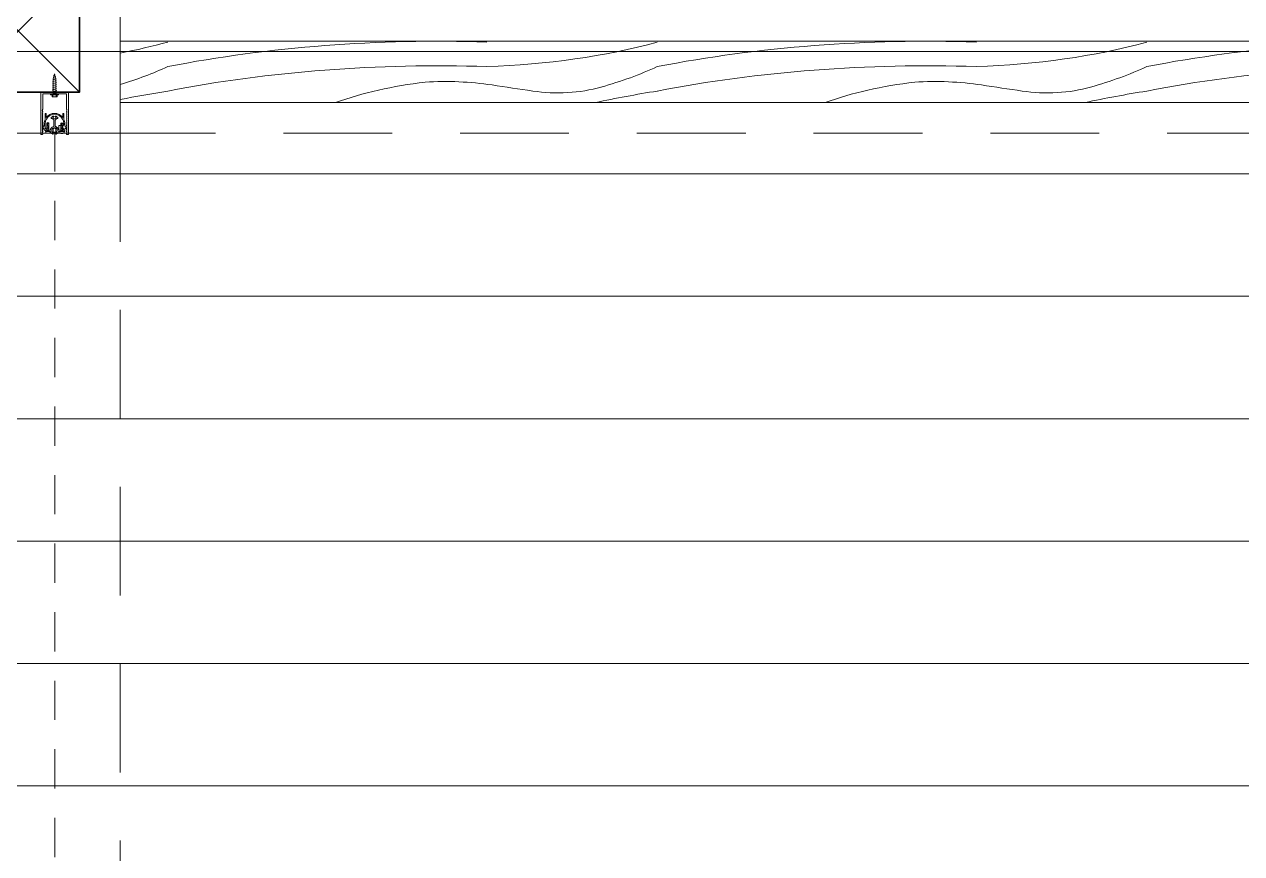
# Model space of a CAD drawing. Header units: inches. Extents: x -1373 to 690, y -94 to 608.
# Drawn here: x 331.7 to 391.4, y 375.3 to 416 of the extents above; entities that cross this region are included whole.
import ezdxf

# ---------------------------------------------------------------- set-up
doc = ezdxf.new("R2010")
doc.units = ezdxf.units.IN
doc.header["$MEASUREMENT"] = 0
for name, pattern in [('Dashed', [8.666667, 5.333333, -3.333334]), ('PHANTOM2', [1.25, 0.625, -0.125, 0.125, -0.125, 0.125, -0.125]), ('short Dashed', [3.36, 1.92, -1.44])]:
    doc.linetypes.add(name, pattern=pattern)
for name, color, linetype, lineweight, true_color in [('0_Pen_No__21', 7, 'Continuous', 13, 0x3687d9), ('0_Pen_No__22', 7, 'Continuous', 13, 0x650066), ('A-BEAM.N_Pen_No__2', 7, 'Continuous', 18, 0x404040), ('A-COLS.N_Pen_No__21', 7, 'Continuous', 13, 0x3687d9), ('A-COLS.N_Pen_No__22', 7, 'Continuous', 13, 0x650066), ('Skin Separator Lines_Pen_No__25', 7, 'Continuous', 35, 0xd9610b)]:
    doc.layers.add(name, color=color, linetype=linetype, lineweight=lineweight, true_color=true_color)
for name, color, linetype in [('A-BEAM.N', 7, 'Continuous'), ('A-COLS.N', 7, 'Continuous'), ('A-STRS-EXTR.N', 7, 'Continuous'), ('A-WALL-PRTL.N', 7, 'Continuous')]:
    doc.layers.add(name, color=color, linetype=linetype)
doc.layers.add('A-WALL-PRTL.N_Pen_No__23', color=7, linetype='Continuous', lineweight=20)
doc.layers.add('Cover Fills_Pen_No__96', color=8, linetype='Continuous', lineweight=18)

# ---------------------------------------------------------------- blocks, each defined once
blk = doc.blocks.new('Slab_6', base_point=(-3.566, 312.638))
at = {"layer": 'Cover Fills_Pen_No__96', "linetype": 'Continuous', "lineweight": 18}
h = blk.add_hatch(dxfattribs=at)
h.set_pattern_fill('06___Parallel_06__H', color=8, style=0, pattern_type=2)
h.set_pattern_definition([(0, (214.9315, 384.6384), (0, 6), [])])
h.paths.add_polyline_path([(-3.566, 312.638), (484.434, 312.638), (484.434, 336.638), (628.434, 336.638), (628.434, 328.638), (676.434, 328.638), (676.434, 384.638), (628.434, 384.638), (628.434, 420.638), (336.434, 420.638), (336.434, 444.638), (36.434, 444.638), (36.434, 424.638), (-3.566, 424.638)])
blk = doc.blocks.new('*X18')
at = {"layer": 'Cover Fills_Pen_No__96', "color": 8, "linetype": 'Continuous', "lineweight": 18}
for centre, major_axis, start_param, end_param in [((329.176, 423.925), (20.091, 0), 5.082008, 5.210188), ((352.01, 396.841), (36.594, 0), 1.504981, 1.941007), ((353.176, 423.925), (20.091, 0), 4.774161, 5.210188), ((376.01, 396.841), (36.594, 0), 1.504981, 1.941007), ((377.176, 423.925), (20.091, 0), 4.774161, 5.210188), ((400.01, 396.841), (36.594, 0), 1.504981, 1.941007), ((328.737, 419.311), (14.758, 0), 5.261049, 5.459843), ((352.01, 395.641), (36.594, 0), 1.504981, 1.941007), ((352.737, 419.311), (14.758, 0), 5.227548, 5.459843), ((376.01, 395.641), (36.594, 0), 1.504981, 1.941007), ((376.737, 419.311), (14.758, 0), 5.227548, 5.459843), ((400.01, 395.641), (36.594, 0), 1.504981, 1.941007), ((354.387, 406.929), (12.777, 0), 1.807645, 2.187993), ((352.341, 409.119), (8.096, 0), 1.279522, 1.688594), ((564.894, 763.609), (732.06, 0), 4.421115, 4.423958), ((378.387, 406.929), (12.777, 0), 1.807645, 2.187993), ((376.341, 409.119), (8.096, 0), 1.279522, 1.688594), ((588.894, 763.609), (732.06, 0), 4.421115, 4.423958), ((349.328, 396.085), (34.865, 0), 1.878454, 1.949597), ((357.886, 414.764), (4.308, 0), 4.423958, 5.227548), ((373.328, 396.085), (34.865, 0), 1.878454, 1.971211), ((381.886, 414.764), (4.308, 0), 4.423958, 5.227548), ((397.328, 396.085), (34.865, 0), 1.878454, 1.971211)]:
    blk.add_ellipse(centre, major_axis=major_axis, ratio=0.5, start_param=start_param, end_param=end_param, dxfattribs=at)
blk = doc.blocks.new('Slab_14', base_point=(336.434, 415.138))
at = {"layer": 'A-WALL-PRTL.N_Pen_No__23', "color": 7, "linetype": 'Continuous', "lineweight": 20, "flags": 128}
blk.add_lwpolyline([(336.434, 415.138), (415.934, 415.138), (415.934, 412.138), (336.434, 412.138)], close=True, dxfattribs=at)
at = {"layer": 'A-WALL-PRTL.N', "color": 7, "linetype": 'Continuous', "lineweight": 20}
blk.add_blockref('*X18', (0, 0), dxfattribs=at)
blk = doc.blocks.new('Beam_3', base_point=(331.434, 439.638))
at = {"layer": 'A-BEAM.N_Pen_No__2', "color": 49, "linetype": 'Dashed', "lineweight": 18, "true_color": 0x404040}
blk.add_line((336.434, 410.638), (336.434, 312.638), dxfattribs=at)
blk = doc.blocks.new('Beam_6', base_point=(623.434, 415.638))
at = {"layer": 'A-BEAM.N_Pen_No__2', "color": 49, "linetype": 'Dashed', "lineweight": 18, "true_color": 0x404040}
blk.add_line((618.434, 410.638), (336.434, 410.638), dxfattribs=at)
blk = doc.blocks.new('Column_28', base_point=(331.434, 415.638))
at = {"layer": 'A-COLS.N_Pen_No__21', "color": 145, "linetype": 'Continuous', "lineweight": 13, "true_color": 0x3687d9}
for p, q in [((328.434, 412.638), (334.434, 418.638)), ((334.434, 412.638), (328.434, 418.638))]:
    blk.add_line(p, q, dxfattribs=at)
at = {"layer": 'A-COLS.N_Pen_No__22', "color": 206, "linetype": 'Continuous', "lineweight": 13, "true_color": 0x650066, "flags": 128}
blk.add_lwpolyline([(326.434, 410.638), (336.434, 410.638), (336.434, 420.638), (326.434, 420.638)], close=True, dxfattribs=at)
at = {"layer": 'Skin Separator Lines_Pen_No__25', "color": 32, "linetype": 'Continuous', "lineweight": 35, "true_color": 0xd9610b, "flags": 128}
blk.add_lwpolyline([(328.434, 412.638), (328.434, 418.638), (334.434, 418.638), (334.434, 412.638)], close=True, dxfattribs=at)

msp = doc.modelspace()

# ---------------------------------------------------------------- linework, layer by layer
at = {"layer": '0_Pen_No__21', "color": 145, "linetype": 'short Dashed', "lineweight": 13, "true_color": 0x3687d9}
msp.add_line((333.229, 410.679), (333.229, 319.022), dxfattribs=at)
at = {"layer": '0_Pen_No__22', "color": 206, "linetype": 'Continuous', "lineweight": 13, "true_color": 0x650066}
for p, q in [((333.122, 413.158), (333.297, 413.219)), ((333.122, 413.147), (333.299, 413.21)), ((333.122, 413.147), (333.122, 413.158)), ((333.122, 413.147), (333.157, 413.135)), ((333.122, 413.058), (333.311, 413.125)), ((333.122, 413.048), (333.311, 413.114)), ((333.122, 413.048), (333.122, 413.058)), ((333.122, 413.048), (333.157, 413.035)), ((333.122, 412.959), (333.311, 413.026)), ((333.122, 412.948), (333.311, 413.015)), ((333.145, 413.254), (333.286, 413.304)), ((333.148, 413.266), (333.145, 413.254)), ((333.145, 413.254), (333.157, 413.25)), ((333.148, 413.266), (333.284, 413.314)), ((333.199, 413.472), (333.157, 413.303)), ((333.157, 413.269), (333.157, 413.303)), ((333.157, 413.17), (333.157, 413.259)), ((333.157, 413.071), (333.157, 413.159)), ((333.157, 412.971), (333.157, 413.06)), ((333.158, 413.358), (333.264, 413.396)), ((333.161, 413.37), (333.158, 413.358)), ((333.158, 413.358), (333.17, 413.354)), ((333.161, 413.37), (333.261, 413.405)), ((333.185, 413.467), (333.241, 413.487)), ((333.187, 413.479), (333.185, 413.467)), ((333.185, 413.467), (333.197, 413.463)), ((333.187, 413.479), (333.239, 413.497)), ((333.217, 413.544), (333.202, 413.484)), ((333.217, 413.544), (333.229, 413.494)), ((333.228, 413.501), (333.239, 413.497)), ((333.232, 413.484), (333.252, 413.402)), ((333.239, 413.497), (333.241, 413.487)), ((333.25, 413.409), (333.261, 413.405)), ((333.254, 413.392), (333.275, 413.311)), ((333.261, 413.405), (333.264, 413.396)), ((333.273, 413.319), (333.284, 413.315)), ((333.276, 413.212), (333.276, 413.301)), ((333.276, 413.227), (333.297, 413.219)), ((333.276, 413.113), (333.276, 413.202)), ((333.276, 413.137), (333.311, 413.125)), ((333.276, 413.013), (333.276, 413.102)), ((333.276, 413.038), (333.311, 413.026)), ((333.276, 412.914), (333.276, 413.003)), ((333.284, 413.314), (333.287, 413.303)), ((333.297, 413.219), (333.299, 413.21)), ((333.311, 413.114), (333.311, 413.125)), ((333.311, 413.015), (333.311, 413.026)), ((332.538, 410.592), (332.538, 412.638)), ((333.883, 412.654), (332.554, 412.654)), ((332.637, 411.809), (332.637, 412.539)), ((333.784, 412.555), (332.653, 412.555)), ((333.018, 412.521), (333.018, 412.551)), ((333.416, 412.551), (333.018, 412.551)), ((333.416, 412.521), (333.018, 412.521)), ((333.093, 412.422), (333.093, 412.521)), ((333.341, 412.422), (333.093, 412.422)), ((333.122, 412.948), (333.122, 412.959)), ((333.122, 412.948), (333.157, 412.936)), ((333.122, 412.859), (333.311, 412.926)), ((333.122, 412.849), (333.311, 412.916)), ((333.122, 412.849), (333.122, 412.859)), ((333.122, 412.849), (333.157, 412.837)), ((333.122, 412.76), (333.311, 412.827)), ((333.122, 412.75), (333.311, 412.816)), ((333.122, 412.75), (333.122, 412.76)), ((333.122, 412.75), (333.157, 412.737)), ((333.122, 412.661), (333.311, 412.728)), ((333.122, 412.65), (333.311, 412.717)), ((333.122, 412.65), (333.122, 412.661)), ((333.122, 412.65), (333.157, 412.638)), ((333.122, 412.561), (333.311, 412.628)), ((333.122, 412.551), (333.311, 412.618)), ((333.122, 412.551), (333.122, 412.561)), ((333.137, 412.422), (333.137, 412.521)), ((333.157, 412.872), (333.157, 412.961)), ((333.157, 412.772), (333.157, 412.861)), ((333.157, 412.673), (333.157, 412.762)), ((333.157, 412.574), (333.157, 412.663)), ((333.157, 412.551), (333.157, 412.563)), ((333.276, 412.939), (333.311, 412.926)), ((333.276, 412.815), (333.276, 412.903)), ((333.276, 412.839), (333.311, 412.827)), ((333.276, 412.715), (333.276, 412.804)), ((333.276, 412.74), (333.311, 412.728)), ((333.276, 412.616), (333.276, 412.705)), ((333.276, 412.641), (333.311, 412.628)), ((333.311, 412.551), (333.276, 412.605)), ((333.296, 412.422), (333.296, 412.521)), ((333.311, 412.916), (333.311, 412.926)), ((333.311, 412.816), (333.311, 412.827)), ((333.311, 412.717), (333.311, 412.728)), ((333.311, 412.618), (333.311, 412.628)), ((333.341, 412.422), (333.341, 412.521)), ((333.416, 412.521), (333.416, 412.551)), ((333.8, 411.809), (333.8, 412.539)), ((333.899, 410.592), (333.899, 412.638)), ((332.637, 411.71), (332.637, 411.717)), ((332.637, 411.611), (332.637, 411.618)), ((332.637, 411.512), (332.637, 411.519)), ((332.637, 411.413), (332.637, 411.42)), ((332.637, 411.315), (332.637, 411.321)), ((332.637, 411.216), (332.637, 411.222)), ((332.754, 411.606), (332.802, 411.606)), ((332.754, 411.606), (332.754, 411.313)), ((332.802, 411.606), (332.802, 411.409)), ((333.044, 411.412), (333.044, 411.363)), ((333.103, 411.422), (333.054, 411.422)), ((333.054, 411.353), (333.107, 411.353)), ((333.18, 411.284), (333.18, 410.965)), ((333.249, 410.965), (333.249, 411.284)), ((333.322, 411.353), (333.375, 411.353)), ((333.375, 411.422), (333.326, 411.422)), ((333.385, 411.363), (333.385, 411.412)), ((333.674, 411.606), (333.626, 411.606)), ((333.626, 411.606), (333.626, 411.409)), ((333.674, 411.606), (333.674, 411.313)), ((333.8, 411.71), (333.8, 411.717)), ((333.8, 411.611), (333.8, 411.618)), ((333.8, 411.512), (333.8, 411.519)), ((333.8, 411.413), (333.8, 411.42)), ((333.8, 411.315), (333.8, 411.321)), ((333.8, 411.216), (333.8, 411.222)), ((332.637, 411.117), (332.637, 411.123)), ((332.637, 411.018), (332.637, 411.024)), ((332.637, 410.919), (332.637, 410.925)), ((332.637, 410.82), (332.637, 410.826)), ((332.637, 410.721), (332.637, 410.727)), ((332.637, 410.592), (332.637, 410.628)), ((332.781, 410.719), (332.781, 410.786)), ((332.781, 410.786), (333.014, 410.786)), ((332.873, 410.719), (332.781, 410.719)), ((333, 410.719), (332.783, 410.719)), ((332.783, 410.719), (332.783, 410.665)), ((332.956, 411.039), (332.827, 410.985)), ((332.827, 410.985), (332.84, 410.985)), ((332.956, 410.985), (332.827, 410.932)), ((332.956, 410.932), (332.827, 410.878)), ((332.827, 410.932), (332.84, 410.932)), ((332.827, 410.878), (332.84, 410.878)), ((332.956, 410.878), (332.827, 410.824)), ((332.827, 410.824), (332.84, 410.824)), ((332.956, 410.824), (332.827, 410.77)), ((332.827, 410.77), (332.84, 410.77)), ((332.892, 411.152), (332.84, 411.128)), ((332.84, 411.128), (332.84, 410.719)), ((332.956, 410.77), (332.84, 410.721)), ((332.944, 410.629), (332.84, 410.629)), ((332.892, 411.152), (332.857, 410.998)), ((332.944, 411.128), (332.874, 411.075)), ((332.944, 411.128), (332.892, 411.152)), ((333.019, 410.719), (332.903, 410.719)), ((332.944, 411.128), (332.944, 410.719)), ((332.944, 411.039), (332.956, 411.039)), ((332.944, 410.985), (332.956, 410.985)), ((332.944, 410.932), (332.956, 410.932)), ((332.944, 410.878), (332.956, 410.878)), ((332.944, 410.824), (332.956, 410.824)), ((332.944, 410.77), (332.956, 410.77)), ((333, 410.719), (333, 410.665)), ((333.152, 410.642), (333.152, 410.603)), ((333.275, 410.603), (333.275, 410.642)), ((333.559, 410.719), (333.407, 410.719)), ((333.413, 410.786), (333.53, 410.786)), ((333.428, 411.016), (333.637, 411.016)), ((333.428, 410.788), (333.428, 411.016)), ((333.521, 410.788), (333.428, 410.788)), ((333.687, 410.716), (333.471, 410.716)), ((333.471, 410.716), (333.471, 410.662)), ((333.643, 411.036), (333.515, 410.983)), ((333.643, 410.983), (333.515, 410.929)), ((333.515, 410.982), (333.527, 410.982)), ((333.643, 410.929), (333.515, 410.875)), ((333.515, 410.929), (333.527, 410.929)), ((333.515, 410.875), (333.527, 410.875)), ((333.643, 410.875), (333.515, 410.821)), ((333.515, 410.821), (333.527, 410.821)), ((333.643, 410.821), (333.515, 410.767)), ((333.515, 410.767), (333.527, 410.767)), ((333.655, 410.861), (333.521, 410.861)), ((333.521, 410.861), (333.521, 410.788)), ((333.579, 411.149), (333.527, 411.125)), ((333.527, 411.125), (333.527, 410.716)), ((333.643, 410.767), (333.527, 410.718)), ((333.631, 410.626), (333.527, 410.626)), ((333.53, 410.845), (333.648, 410.845)), ((333.53, 410.786), (333.53, 410.845)), ((333.579, 411.149), (333.544, 410.995)), ((333.631, 411.125), (333.562, 411.072)), ((333.631, 411.125), (333.579, 411.149)), ((333.721, 410.719), (333.618, 410.719)), ((333.631, 411.125), (333.631, 410.716)), ((333.631, 411.036), (333.643, 411.036)), ((333.631, 410.982), (333.643, 410.982)), ((333.631, 410.929), (333.643, 410.929)), ((333.631, 410.875), (333.643, 410.875)), ((333.631, 410.821), (333.643, 410.821)), ((333.631, 410.767), (333.643, 410.767)), ((333.637, 411.016), (333.674, 411.053)), ((333.648, 410.845), (333.648, 410.786)), ((333.648, 410.786), (333.721, 410.786)), ((333.655, 410.788), (333.655, 410.861)), ((333.721, 410.788), (333.655, 410.788)), ((333.674, 411.053), (333.674, 411.099)), ((333.687, 410.716), (333.687, 410.662)), ((333.721, 411.099), (333.721, 411.002)), ((333.721, 411.002), (333.814, 410.865)), ((333.721, 410.865), (333.721, 410.788)), ((333.814, 410.865), (333.721, 410.865)), ((333.721, 410.786), (333.721, 410.719)), ((333.8, 411.117), (333.8, 411.123)), ((333.8, 411.018), (333.8, 411.024)), ((333.8, 410.919), (333.8, 410.925)), ((333.8, 410.82), (333.8, 410.826)), ((333.8, 410.721), (333.8, 410.727)), ((333.8, 410.592), (333.8, 410.628)), ((332.621, 410.576), (332.554, 410.576)), ((333.137, 410.589), (333.126, 410.589)), ((333.301, 410.589), (333.289, 410.589)), ((333.815, 410.576), (333.883, 410.576))]:
    msp.add_line(p, q, dxfattribs=at)
at = {"layer": '0_Pen_No__22', "color": 206, "linetype": 'PHANTOM2', "lineweight": 13, "true_color": 0x650066}
for p, q in [((333.157, 410.846), (333.186, 410.876)), ((333.157, 410.679), (333.157, 410.846)), ((333.275, 410.679), (333.157, 410.679)), ((333.186, 410.876), (333.245, 410.876)), ((333.275, 410.846), (333.245, 410.876)), ((333.275, 410.679), (333.275, 410.846))]:
    msp.add_line(p, q, dxfattribs=at)
at = {"layer": '0_Pen_No__22', "color": 206, "linetype": 'Continuous', "lineweight": 13, "true_color": 0x650066, "flags": 128}
msp.add_lwpolyline([(333.674, 411.099, 1.000034), (332.754, 411.099), (332.754, 410.892), (332.792, 410.855), (332.838, 410.855), (332.838, 410.788), (332.707, 410.788), (332.707, 410.865), (332.614, 410.865), (332.707, 411.002), (332.707, 411.099)], format="xyb", dxfattribs=at)
at = {"layer": '0_Pen_No__22', "color": 206, "linetype": 'Continuous', "lineweight": 13, "true_color": 0x650066}
for centre, radius, start, end in [((332.554, 412.638), 0.0158, 90.00003, 180.00003), ((332.653, 412.539), 0.0158, 90.00003, 180.00003), ((333.784, 412.539), 0.0158, 0.00003, 90.00003), ((333.883, 412.638), 0.0158, 0.00003, 90.00003), ((332.678, 411.763), 0.0618, 131.61228, 228.38779), ((333.758, 411.763), 0.0618, 311.61228, 48.38779), ((332.678, 411.664), 0.0618, 131.61228, 228.38779), ((332.678, 411.565), 0.0618, 131.61228, 228.38779), ((332.678, 411.466), 0.0618, 131.61228, 228.38779), ((332.678, 411.367), 0.0618, 131.61228, 228.38779), ((332.678, 411.268), 0.0618, 131.61228, 228.38779), ((332.678, 411.169), 0.0618, 131.61228, 228.38779), ((333.214, 411.099), 0.507, 155.02254, 179.99613), ((332.807, 411.411), 0.00613, 205.83904, 298.93365), ((333.214, 411.099), 0.507, 37.20061, 142.77048), ((333.054, 411.412), 0.00986, 90.00003, 180.00003), ((333.054, 411.363), 0.00986, 180.00003, 270.00003), ((333.103, 411.432), 0.00986, 270.00003, 340.80519), ((333.107, 411.343), 0.00986, 24.95302, 90.00003), ((333.215, 411.393), 0.108, 137.89008, 160.80519), ((333.215, 411.393), 0.108, 204.95302, 247.95544), ((333.152, 411.449), 0.0246, 0.00003, 137.89008), ((333.215, 411.393), 0.0592, 137.89008, 180.00003), ((333.215, 411.393), 0.0592, 180.00003, 0.00003), ((333.152, 411.449), 0.0246, 317.89008, 0.00003), ((333.17, 411.284), 0.00986, 0.00003, 67.95544), ((333.259, 411.284), 0.00986, 112.04462, 180.00003), ((333.277, 411.449), 0.0246, 42.10998, 180.00003), ((333.277, 411.449), 0.0246, 180.00003, 222.10998), ((333.215, 411.393), 0.108, 292.04462, 335.04704), ((333.215, 411.393), 0.0592, 0.00003, 42.10998), ((333.215, 411.393), 0.108, 19.19488, 42.10998), ((333.322, 411.343), 0.00986, 90.00003, 155.04704), ((333.326, 411.432), 0.00986, 199.19488, 270.00003), ((333.375, 411.412), 0.00986, 0.00003, 90.00003), ((333.375, 411.363), 0.00986, 270.00003, 0.00003), ((333.621, 411.411), 0.00613, 241.06641, 334.16103), ((333.214, 411.099), 0.507, 0.00003, 25.04403), ((333.758, 411.664), 0.0618, 311.61228, 48.38779), ((333.758, 411.565), 0.0618, 311.61228, 48.38779), ((333.758, 411.466), 0.0618, 311.61228, 48.38779), ((333.758, 411.367), 0.0618, 311.61228, 48.38779), ((333.758, 411.268), 0.0618, 311.61228, 48.38779), ((333.758, 411.169), 0.0618, 311.61228, 48.38779), ((332.678, 411.07), 0.0618, 131.61228, 228.38779), ((332.678, 410.971), 0.0618, 131.61228, 228.38779), ((332.678, 410.872), 0.0618, 131.61228, 228.38779), ((332.678, 410.774), 0.0618, 131.61228, 228.38779), ((332.678, 410.675), 0.0618, 131.61228, 228.38779), ((332.844, 410.699), 0.0697, 209.17995, 266.33518), ((332.888, 410.719), 0.0149, 0.00003, 180.00003), ((332.941, 410.696), 0.0673, 272.5521, 331.93291), ((333.213, 410.768), 0.2, 145.03709, 174.98378), ((333.213, 410.768), 0.2, 194.18402, 243.99803), ((333.213, 410.768), 0.2, 137.5542, 145.03709), ((333.07, 410.907), 0.0056, 45.58448, 226.31299), ((333.213, 410.768), 0.2, 132.52098, 134.34327), ((333.082, 410.919), 0.0056, 40.60413, 221.2269), ((333.213, 410.768), 0.133, 301.40598, 238.59409), ((333.213, 410.768), 0.2, 99.56915, 129.31004), ((333.137, 410.642), 0.0142, 0.00003, 63.4313), ((333.213, 410.768), 0.2, 34.96297, 80.43091), ((333.289, 410.642), 0.0142, 116.56874, 180.00003), ((333.213, 410.768), 0.2, 296.00204, 345.81605), ((333.213, 410.768), 0.2, 5.01629, 34.96297), ((333.531, 410.696), 0.0697, 209.17995, 266.33518), ((333.589, 410.719), 0.0295, 0.00003, 180.00003), ((333.628, 410.694), 0.0673, 272.5521, 331.93291), ((333.758, 411.07), 0.0618, 311.61228, 48.38779), ((333.758, 410.971), 0.0618, 311.61228, 48.38779), ((333.758, 410.872), 0.0618, 311.61228, 48.38779), ((333.758, 410.774), 0.0618, 311.61228, 48.38779), ((333.758, 410.675), 0.0618, 311.61228, 48.38779), ((332.554, 410.592), 0.0158, 180.00003, 270.00003), ((332.621, 410.592), 0.0158, 270.00003, 0.00003), ((333.137, 410.603), 0.0142, 270.00003, 0.00003), ((333.289, 410.603), 0.0142, 180.00003, 270.00003), ((333.815, 410.592), 0.0158, 180.00003, 270.00003), ((333.883, 410.592), 0.0158, 270.00003, 0.00003)]:
    msp.add_arc(centre, radius, start, end, dxfattribs=at)

# ---------------------------------------------------------------- block references
at = {"layer": 'A-BEAM.N', "color": 49, "lineweight": 18, "true_color": 0x404040}
for name, p in [('Beam_3', (331.434, 439.638)), ('Beam_6', (623.434, 415.638))]:
    msp.add_blockref(name, p, dxfattribs=at)
at = {"layer": 'A-COLS.N', "color": 32, "lineweight": 35, "true_color": 0xd9610b}
msp.add_blockref('Column_28', (331.434, 415.638), dxfattribs=at)
at = {"layer": 'A-STRS-EXTR.N', "color": 49, "linetype": 'Continuous', "lineweight": 18, "true_color": 0x404040}
msp.add_blockref('Slab_6', (-3.566, 312.638), dxfattribs=at)
at = {"layer": 'A-WALL-PRTL.N', "color": 7, "linetype": 'Continuous', "lineweight": 20}
msp.add_blockref('Slab_14', (336.434, 415.138), dxfattribs=at)

doc.saveas('drawing.dxf')
